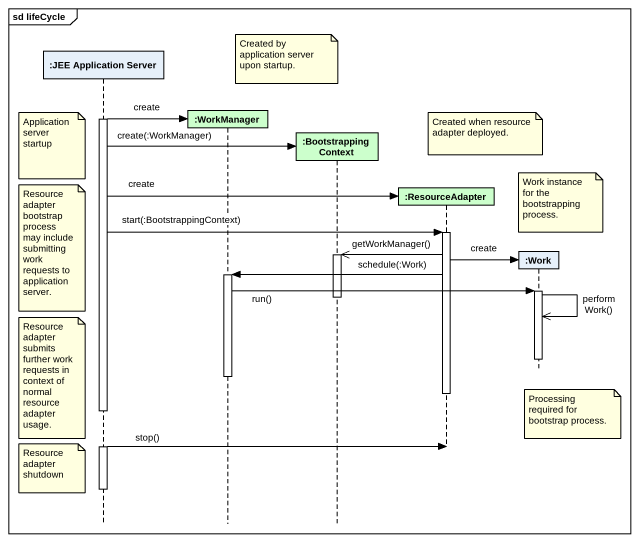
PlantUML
@startuml
mainframe sd lifeCycle
hide footbox
participant ":JEE Application Server" as JEE_Application_Server
participant ":WorkManager" as WorkManager #CCFFCC
participant ":Bootstrapping Context" as Bootstrapping_Context #CCFFCC
participant ":ResourceAdapter" as ResourceAdapter #CCFFCC
participant ":Work" as Work

note over Bootstrapping_Context
  Created by application server
  upon startup.
end note
activate JEE_Application_Server
JEE_Application_Server -> WorkManager : create
note over ResourceAdapter : Created when resource adapter deployed.
note left of JEE_Application_Server
  Application
  server
  startup
end note
JEE_Application_Server -> Bootstrapping_Context : create(:WorkManager)
JEE_Application_Server -> ResourceAdapter : create
note over Work : Work instance for the bootstrapping process.
JEE_Application_Server -> ResourceAdapter : start(:BootstrappingContext)
activate ResourceAdapter
note left of JEE_Application_Server
  Resource
  adapter
  bootstrap
  process may include submitting work requests to application server.
end note
ResourceAdapter ->> Bootstrapping_Context : getWorkManager()
activate Bootstrapping_Context
ResourceAdapter -> Work : create
ResourceAdapter -> WorkManager : schedule(:Work)
activate WorkManager
WorkManager -> Work : run()
activate Work
deactivate Bootstrapping_Context
Work ->> Work : perform Work()
deactivate Work
deactivate WorkManager
note left of JEE_Application_Server : Resource adapter submits further work requests in context of normal resource adapter usage.
deactivate ResourceAdapter
note over Work : Processing required for bootstrap process.
JEE_Application_Server -> ResourceAdapter : stop()
note left of JEE_Application_Server : Resource adapter shutdown
deactivate JEE_Application_Server
@enduml
